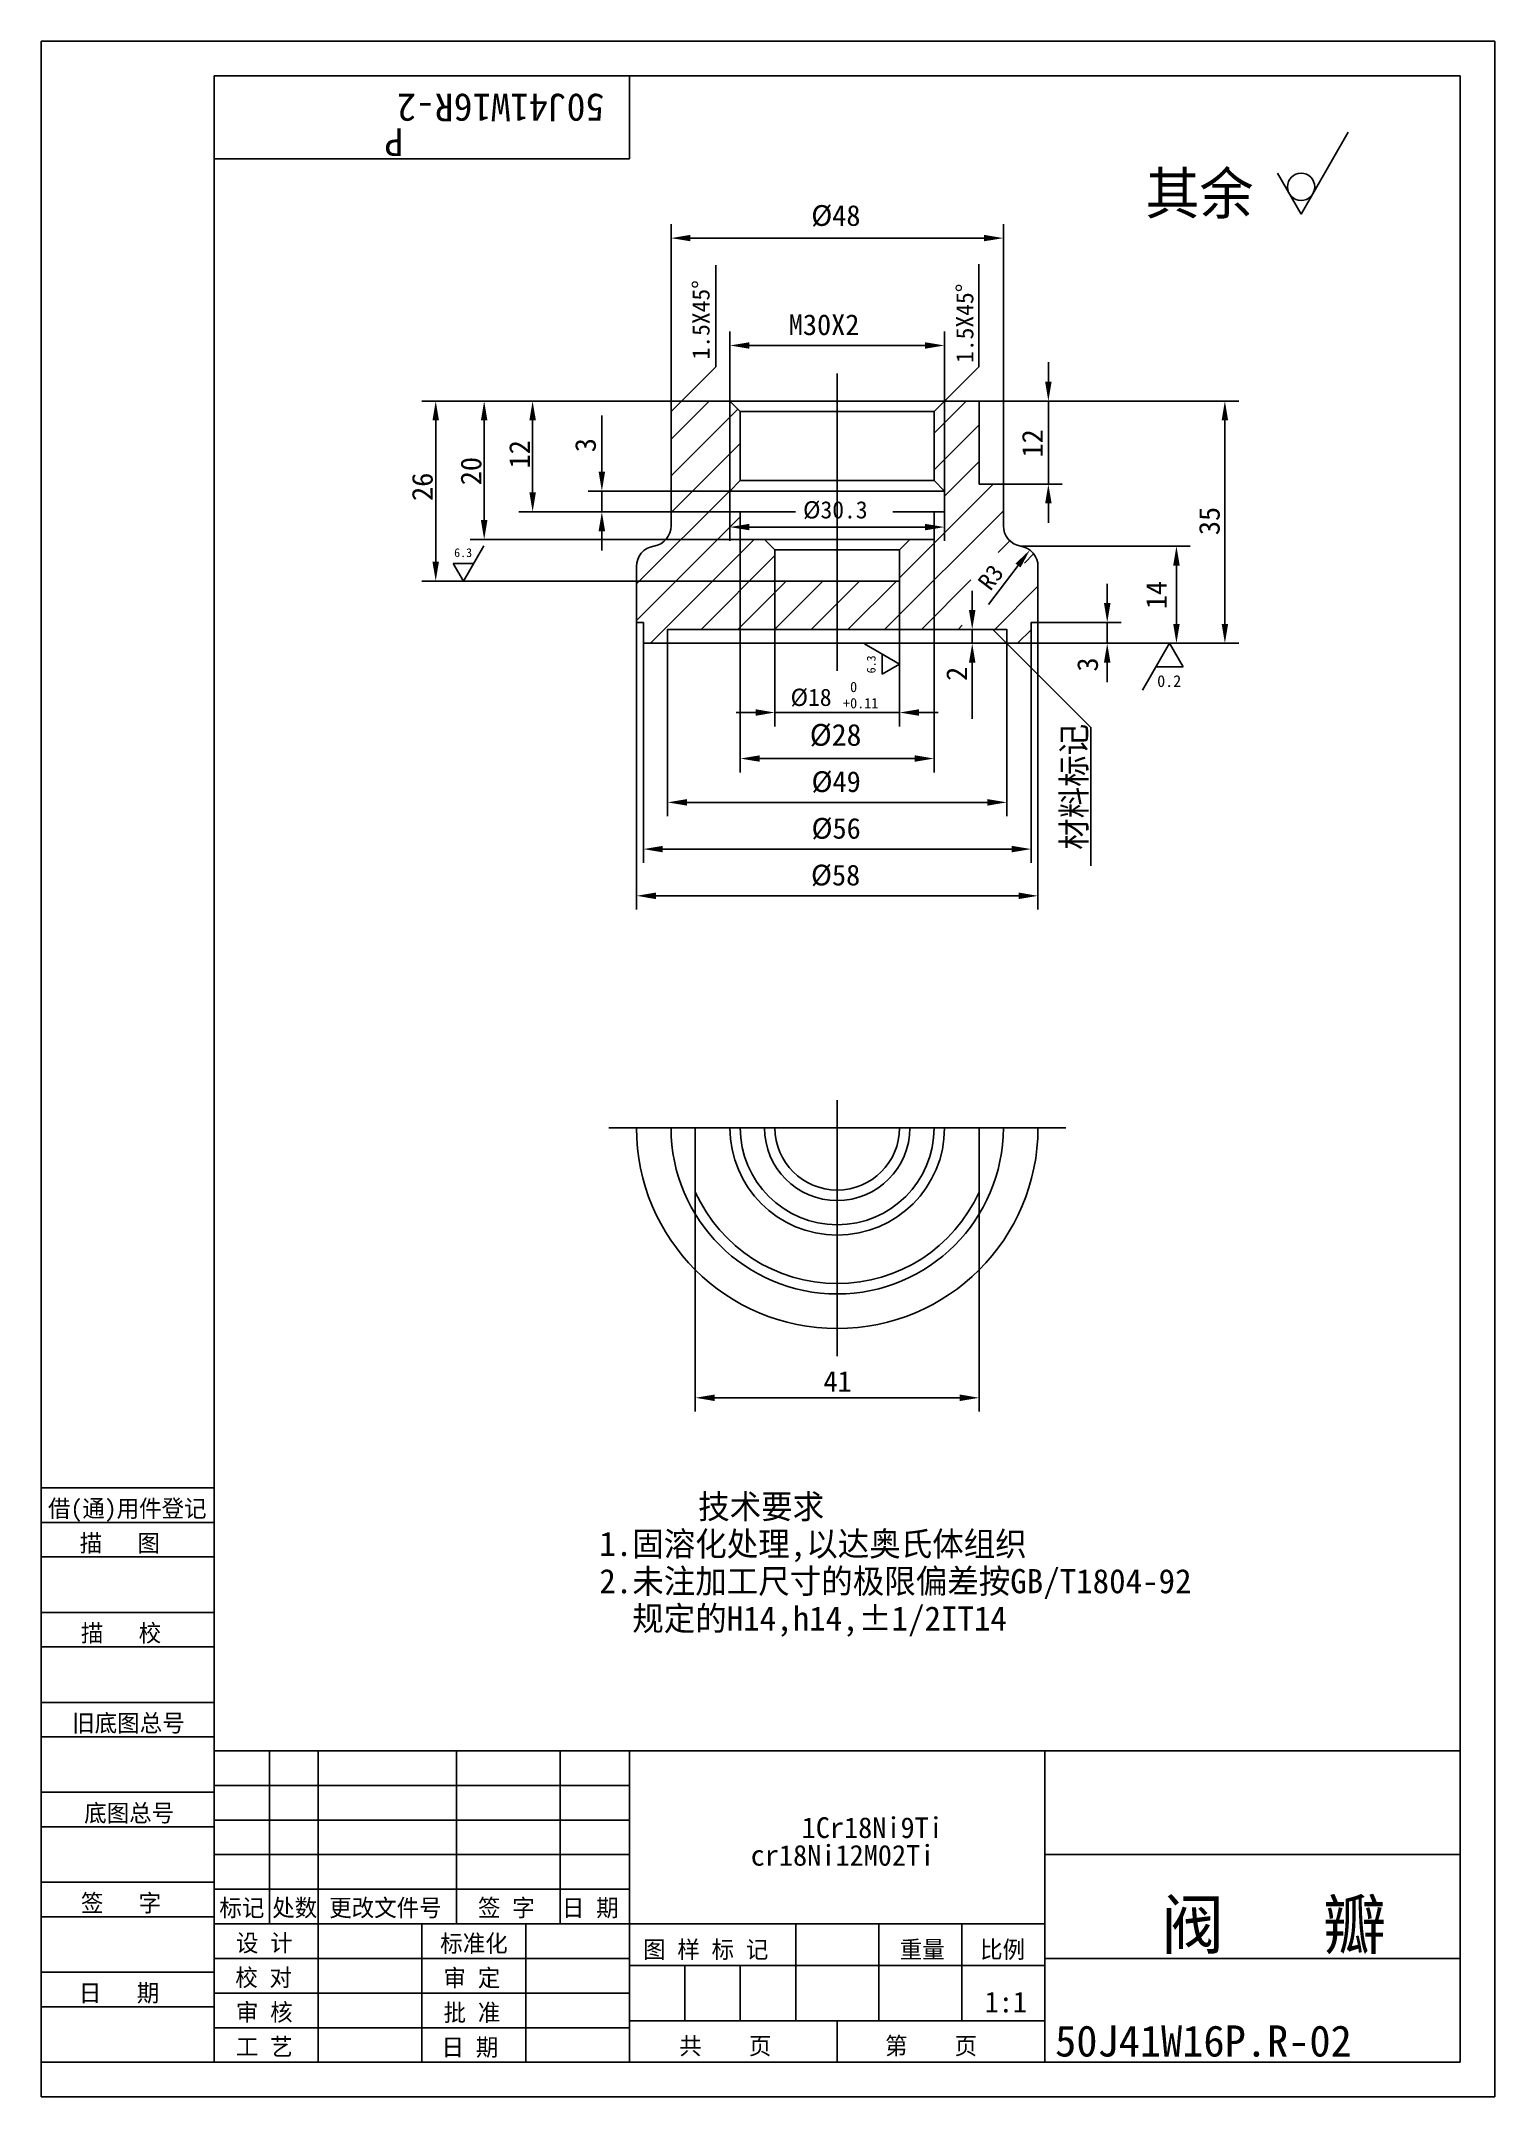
# Model space of a CAD drawing. Header units: metres. Extents: x 0 to 210, y 0 to 297.
import ezdxf

# ---------------------------------------------------------------- set-up
doc = ezdxf.new("R2010")
doc.units = ezdxf.units.M
for name, color, linetype in [('B', 3, 'Continuous'), ('C', 6, 'Continuous'), ('D', 1, 'Continuous'), ('FL', 5, 'Continuous'), ('HA', 5, 'Continuous'), ('T', 7, 'Continuous'), ('TL', 4, 'Continuous')]:
    doc.layers.add(name, color=color, linetype=linetype)

# ---------------------------------------------------------------- blocks, each defined once
blk = doc.blocks.new('TUKUN4')
at = {"layer": 'FL'}
for p, q in [((0, 297), (0, 0)), ((210, 297), (0, 297)), ((210, 0), (210, 297)), ((0, 78), (25, 78)), ((0, 70), (25, 70)), ((0, 65), (25, 65)), ((0, 57), (25, 57)), ((0, 52), (25, 52)), ((33, 25), (33, 50)), ((40, 5), (40, 50)), ((60, 25), (60, 50)), ((75, 25), (75, 50)), ((25, 45), (85, 45)), ((0, 44), (25, 44)), ((0, 39), (25, 39)), ((25, 40), (85, 40)), ((25, 35), (85, 35)), ((0, 31), (25, 31)), ((25, 30), (85, 30)), ((0, 26), (25, 26)), ((70, 5), (70, 25)), ((0, 18), (25, 18)), ((25, 20), (85, 20)), ((25, 15), (85, 15)), ((0, 13), (25, 13)), ((25, 10), (85, 10)), ((0, 0), (210, 0))]:
    blk.add_line(p, q, dxfattribs=at)
at = {"layer": 'TL'}
for p, q in [((25, 5), (25, 292)), ((205, 292), (25, 292)), ((85, 292), (85, 280)), ((205, 5), (205, 292)), ((85, 280), (25, 280)), ((0, 88), (25, 88)), ((0, 83), (25, 83)), ((205, 50), (25, 50)), ((85, 5), (85, 50)), ((145, 5), (145, 50)), ((205, 35), (145, 35)), ((145, 25), (25, 25)), ((55, 5), (55, 25)), ((109, 11), (109, 25)), ((121, 11), (121, 25)), ((133, 11), (133, 25)), ((85, 19), (145, 19)), ((93, 11), (93, 19)), ((101, 11), (101, 19)), ((205, 20), (145, 20)), ((145, 11), (85, 11)), ((115, 5), (115, 11)), ((0, 5), (205, 5))]:
    blk.add_line(p, q, dxfattribs=at)
at = {"layer": 'T'}
for s, p in [('借(通)用件登记', (1, 83.76)), ('描   图', (5.56, 78.76)), ('描   校', (5.74, 65.76)), ('旧底图总号', (4.49, 52.76)), ('底图总号', (6.22, 39.76)), ('签   字', (5.74, 26.76)), ('标记', (25.75, 26.07)), ('处数', (33.38, 26.07)), ('更改文件号', (41.61, 26.07)), ('签 字', (63.1, 26.07)), ('日 期', (75.23, 26.07)), ('设 计', (28.14, 20.99)), ('标准化', (57.65, 20.93)), ('图 样 标 记', (86.95, 20.04)), ('重量', (124.03, 20.04)), ('比例', (135.64, 20.04)), ('校 对', (28.05, 15.99)), ('审 定', (58.13, 15.93)), ('日   期', (5.45, 13.76)), ('审 核', (28.14, 10.99)), ('批 准', (58.13, 10.93)), ('共    页', (92.18, 6.13)), ('第    页', (121.9, 6.13)), ('工 艺', (28.14, 5.99)), ('日 期', (57.84, 5.93))]:
    blk.add_text(s, height=2.5, dxfattribs=at).set_placement(p)

msp = doc.modelspace()

# ---------------------------------------------------------------- linework, layer by layer
for p, q in [((91, 239.49), (96.51, 245)), ((91, 234.19), (100.66, 243.84)), ((129, 240.37), (133.63, 245)), ((129, 235.07), (135.5, 241.57)), ((91, 228.89), (101, 238.89)), ((130.5, 231.26), (135.5, 236.26)), ((86, 218.58), (99.42, 232)), ((124, 219.46), (137.54, 233)), ((121.84, 212), (139, 229.16)), ((86, 213.28), (101, 228.28)), ((88.02, 210), (103.02, 225)), ((138.27, 223.13), (139.95, 224.81)), ((142.05, 221.6), (143.37, 222.92)), ((95.33, 212), (106, 222.67)), ((100.63, 212), (107.63, 219)), ((105.93, 212), (112.93, 219)), ((111.24, 212), (118.24, 219)), ((116.54, 212), (123.54, 219)), ((127.15, 212), (134.32, 219.18)), ((137.75, 212), (144, 218.25)), ((132.45, 212), (133.06, 212.61)), ((141.06, 210), (143, 211.94))]:
    msp.add_line(p, q)
at = {"layer": 'B'}
msp.add_arc((115, 140), 15.5, 180, 0, dxfattribs=at)
at = {"layer": 'C'}
for points in [[(115, 206), (115, 249)], [(115, 144), (115, 107)], [(82, 140), (148, 140)]]:
    msp.add_lwpolyline(points, dxfattribs=at)
at = {"layer": 'D'}
for p, q in [((188.83, 283.83), (182, 272)), ((182, 272), (178.58, 277.91)), ((91, 243.5), (91, 270.54)), ((139, 233), (139, 270.54)), ((93.8, 268.54), (136.2, 268.54)), ((97.45, 249.95), (97.45, 264.65)), ((135.45, 249.95), (135.45, 264.78)), ((99.5, 245), (99.5, 255.03)), ((102.3, 253.03), (127.7, 253.03)), ((130.5, 245), (130.5, 255.03)), ((92.5, 245), (97.45, 249.95)), ((130.5, 245), (135.45, 249.95)), ((145.5, 247.8), (145.5, 250.6)), ((92.5, 245), (55, 245)), ((92.5, 245), (62, 245)), ((92.5, 245), (69, 245)), ((135.5, 245), (173, 245)), ((135.5, 245), (147.5, 245)), ((145.5, 245), (145.5, 233)), ((57, 242.2), (57, 221.8)), ((64, 242.2), (64, 227.8)), ((71, 242.2), (71, 231.8)), ((81, 237.6), (81, 242.93)), ((171, 212.8), (171, 242.2)), ((81, 234.8), (81, 237.6)), ((99.5, 232), (79, 232)), ((81, 229), (81, 232)), ((139, 233), (147.5, 233)), ((99.85, 229), (69, 229)), ((99.85, 229), (79, 229)), ((99.5, 229), (99.5, 224.79)), ((130.5, 229), (130.5, 224.79)), ((145.5, 230.2), (145.5, 227.4)), ((81, 226.2), (81, 223.4)), ((102.3, 226.79), (127.7, 226.79)), ((63.93, 224.07), (61, 219)), ((101, 225), (62, 225)), ((101, 225), (101, 191.35)), ((129, 225), (129, 191.35)), ((141.5, 224.04), (166, 224.04)), ((61, 219), (59.54, 221.53)), ((59.54, 221.53), (62.46, 221.53)), ((141.12, 221.24), (139.43, 219.01)), ((164, 212.8), (164, 221.24)), ((106, 219), (55, 219)), ((106, 219), (106, 198)), ((124, 219), (124, 198)), ((134.5, 214.8), (134.5, 217.6)), ((139.43, 219.01), (136.85, 215.63)), ((154, 215.8), (154, 218.6)), ((86, 213), (86, 171.52)), ((134.5, 212), (132.5, 212)), ((134.5, 212), (134.5, 210)), ((139.5, 212), (139.5, 185.02)), ((144, 213), (144, 171.52)), ((144, 213), (156, 213)), ((154, 213), (154, 210)), ((87, 210), (87, 178.27)), ((90.5, 210), (90.5, 185.02)), ((118.93, 209.93), (124, 207)), ((121.47, 205.54), (121.47, 208.46)), ((134.5, 210), (132.5, 210)), ((143, 210), (166, 210)), ((143, 210), (173, 210)), ((143, 210), (143, 178.27)), ((143, 210), (156, 210)), ((159.1, 203.24), (163, 210)), ((163, 210), (164.95, 206.62)), ((124, 207), (121.47, 205.54)), ((134.5, 207.2), (134.5, 204.4)), ((154, 207.2), (154, 204.4)), ((164.95, 206.62), (161.05, 206.62)), ((134.5, 204.4), (134.5, 199.07)), ((103.2, 200), (100.4, 200)), ((106, 200), (124, 200)), ((126.8, 200), (129.6, 200)), ((103.8, 193.35), (126.2, 193.35)), ((93.3, 187.02), (136.7, 187.02)), ((89.8, 180.27), (140.2, 180.27)), ((141.2, 173.52), (88.8, 173.52)), ((94.5, 127.52), (94.5, 99)), ((135.5, 127.52), (135.5, 99)), ((97.3, 101), (132.7, 101))]:
    msp.add_line(p, q, dxfattribs=at)
msp.add_lwpolyline([(137.5, 212), (151.64, 197.86), (151.64, 177.86)], dxfattribs=at)
msp.add_circle((182, 275.94), 1.97, dxfattribs=at)
for points in [[(93.8, 269.01), (93.8, 268.08), (91, 268.54)], [(136.2, 269.01), (136.2, 268.08), (139, 268.54)], [(102.3, 253.49), (102.3, 252.56), (99.5, 253.03)], [(127.7, 253.49), (127.7, 252.56), (130.5, 253.03)], [(145.03, 247.8), (145.97, 247.8), (145.5, 245)], [(56.53, 242.2), (57.47, 242.2), (57, 245)], [(63.53, 242.2), (64.47, 242.2), (64, 245)], [(70.53, 242.2), (71.47, 242.2), (71, 245)], [(170.53, 242.2), (171.47, 242.2), (171, 245)], [(80.53, 234.8), (81.47, 234.8), (81, 232)], [(70.53, 231.8), (71.47, 231.8), (71, 229)], [(145.03, 230.2), (145.97, 230.2), (145.5, 233)], [(80.53, 226.2), (81.47, 226.2), (81, 229)], [(63.53, 227.8), (64.47, 227.8), (64, 225)], [(102.3, 227.26), (102.3, 226.33), (99.5, 226.79)], [(127.7, 227.26), (127.7, 226.33), (130.5, 226.79)], [(141.49, 220.96), (140.75, 221.53), (142.82, 223.47)], [(163.53, 221.24), (164.47, 221.24), (164, 224.04)], [(56.53, 221.8), (57.47, 221.8), (57, 219)], [(134.03, 214.8), (134.97, 214.8), (134.5, 212)], [(153.53, 215.8), (154.47, 215.8), (154, 213)], [(163.53, 212.8), (164.47, 212.8), (164, 210)], [(170.53, 212.8), (171.47, 212.8), (171, 210)], [(134.03, 207.2), (134.97, 207.2), (134.5, 210)], [(153.53, 207.2), (154.47, 207.2), (154, 210)], [(103.2, 200.47), (103.2, 199.53), (106, 200)], [(126.8, 200.47), (126.8, 199.53), (124, 200)], [(103.8, 193.82), (103.8, 192.89), (101, 193.35)], [(126.2, 193.82), (126.2, 192.89), (129, 193.35)], [(93.3, 187.49), (93.3, 186.55), (90.5, 187.02)], [(136.7, 187.49), (136.7, 186.55), (139.5, 187.02)], [(89.8, 180.74), (89.8, 179.8), (87, 180.27)], [(140.2, 180.74), (140.2, 179.8), (143, 180.27)], [(88.8, 173.99), (88.8, 173.05), (86, 173.52)], [(141.2, 173.99), (141.2, 173.05), (144, 173.52)], [(97.3, 101.47), (97.3, 100.53), (94.5, 101)], [(132.7, 101.47), (132.7, 100.53), (135.5, 101)]]:
    msp.add_solid(points, dxfattribs=at)
at = {"layer": 'HA'}
for points in [[(99.5, 245), (99.5, 232)], [(130.5, 245), (130.5, 232)]]:
    msp.add_lwpolyline(points, dxfattribs=at)
at = {"layer": 'TL'}
for p, q in [((101, 243.5), (99.5, 245)), ((99.5, 232), (101, 233.5)), ((99.5, 232), (99.5, 229)), ((129, 233.5), (130.5, 232)), ((130.5, 232), (130.5, 229))]:
    msp.add_line(p, q, dxfattribs=at)
for points in [[(129, 233.5), (129, 243.5), (130.5, 245), (135.5, 245), (135.5, 233), (139, 233), (139, 227, 0.37), (141.5, 224.04, -0.37), (144, 221.08), (144, 213), (143, 213), (143, 210), (139.5, 210), (139.5, 212), (90.5, 212), (90.5, 210), (87, 210), (87, 213), (86, 213), (86, 221.08, -0.37), (88.5, 224.04, 0.37), (91, 227), (91, 243.5), (92.5, 245), (100, 245)], [(86, 140, 1), (144, 140, 1)], [(91, 140, 1), (139, 140, 1)], [(101, 140, 1), (129, 140, 1)], [(106, 140, 1), (124, 140, 1)]]:
    msp.add_lwpolyline(points, format="xyb", dxfattribs=at)
for points in [[(100, 245), (130.5, 245)], [(101, 243.5), (129, 243.5)], [(101, 243.5), (101, 233.5)], [(99.5, 232), (130.5, 232)], [(101, 233.5), (129, 233.5)], [(99.5, 229), (101, 229), (101, 225), (104.5, 225), (106, 223.5), (106, 219), (124, 219), (124, 223.5), (125.5, 225), (129, 225), (129, 229), (130.5, 229)], [(101, 229), (108.96, 229)], [(123.01, 229), (129, 229)], [(104.5, 225), (125.5, 225)], [(106, 223.5), (124, 223.5)], [(106, 219), (124, 219)], [(90.5, 210), (139.5, 210)], [(94.5, 140), (94.5, 127.52)], [(135.5, 140), (135.5, 127.52)]]:
    msp.add_lwpolyline(points, dxfattribs=at)
for radius, start, end in [(10.5, 180, 0), (22.5, 204.34, 335.66)]:
    msp.add_arc((115, 140), radius, start, end, dxfattribs=at)

# ---------------------------------------------------------------- block references
at = {"layer": 'D'}
msp.add_blockref('TUKUN4', (0, 0), dxfattribs=at)

# ---------------------------------------------------------------- texts
for s, height, rotation, p in [('50J41W16R-2', 4, 180, (81.36, 289.39)), ('P', 4, 180, (52.33, 284.38)), ('1.5X45%%d', 2.5, 90, (96.56, 251.01)), ('1.5X45%%d', 2.5, 90, (134.67, 250.51)), ('12', 3, 90, (144.68, 236.84)), ('12', 3, 90, (70.61, 235.27)), ('3', 3, 90, (80.13, 237.61)), ('20', 3, 90, (63.59, 232.84)), ('26', 3, 90, (56.56, 230.57)), ('35', 3, 90, (170.25, 225.63)), ('R3', 2.5, 52.73, (137.13, 217.44)), ('14', 3, 90, (162.6, 214.93)), ('6.3', 1.27, 90, (120.54, 205.66)), ('2', 3, 90, (133.75, 204.57)), ('3', 3, 90, (152.66, 205.92)), ('材料标记', 3.5, 90, (150.94, 180.17))]:
    msp.add_text(s, height=height, rotation=rotation, dxfattribs=at).set_placement(p)
for s, height, p in [('其余', 6, (159.53, 272)), ('%%C48', 3, (111.25, 270.31)), ('M30X2', 3, (108, 254.53)), ('%%C30.3', 2.5, (110.06, 228.04)), ('6.3', 1.27, (59.66, 222.46)), ('0.2', 1.7, (161.22, 203.69)), ('%%C18', 2.5, (108.26, 200.95)), ('+0.11', 1.5, (115.84, 200.6)), (' 0', 1.5, (115.84, 202.95)), ('%%C28', 3.15, (111.03, 195.2)), ('%%C49', 3, (111.29, 188.52)), ('%%C56', 3, (111.29, 181.77)), ('%%C58', 3, (111.21, 175.02)), ('41', 3, (113.01, 101.87)), ('      技术要求', 3.5, (80.63, 83.54)), ('1.固溶化处理,以达奥氏体组织', 3.5, (80.63, 78.15)), ('2.未注加工尺寸的极限偏差按GB/T1804-92          ', 3.5, (80.63, 72.76)), ('  规定的H14,h14,%%P1/2IT14', 3.5, (80.63, 67.37)), ('1Cr18Ni9Ti', 3, (109.86, 37.4)), ('cr18Ni12M02Ti', 3, (102.5, 33.4)), ('阀   瓣', 7, (161.78, 21.4)), ('1:1', 3, (136.3, 12.21)), ('50J41W16P.R-02', 4.5, (146.47, 5.83))]:
    msp.add_text(s, height=height, dxfattribs=at).set_placement(p)

doc.saveas('drawing.dxf')
